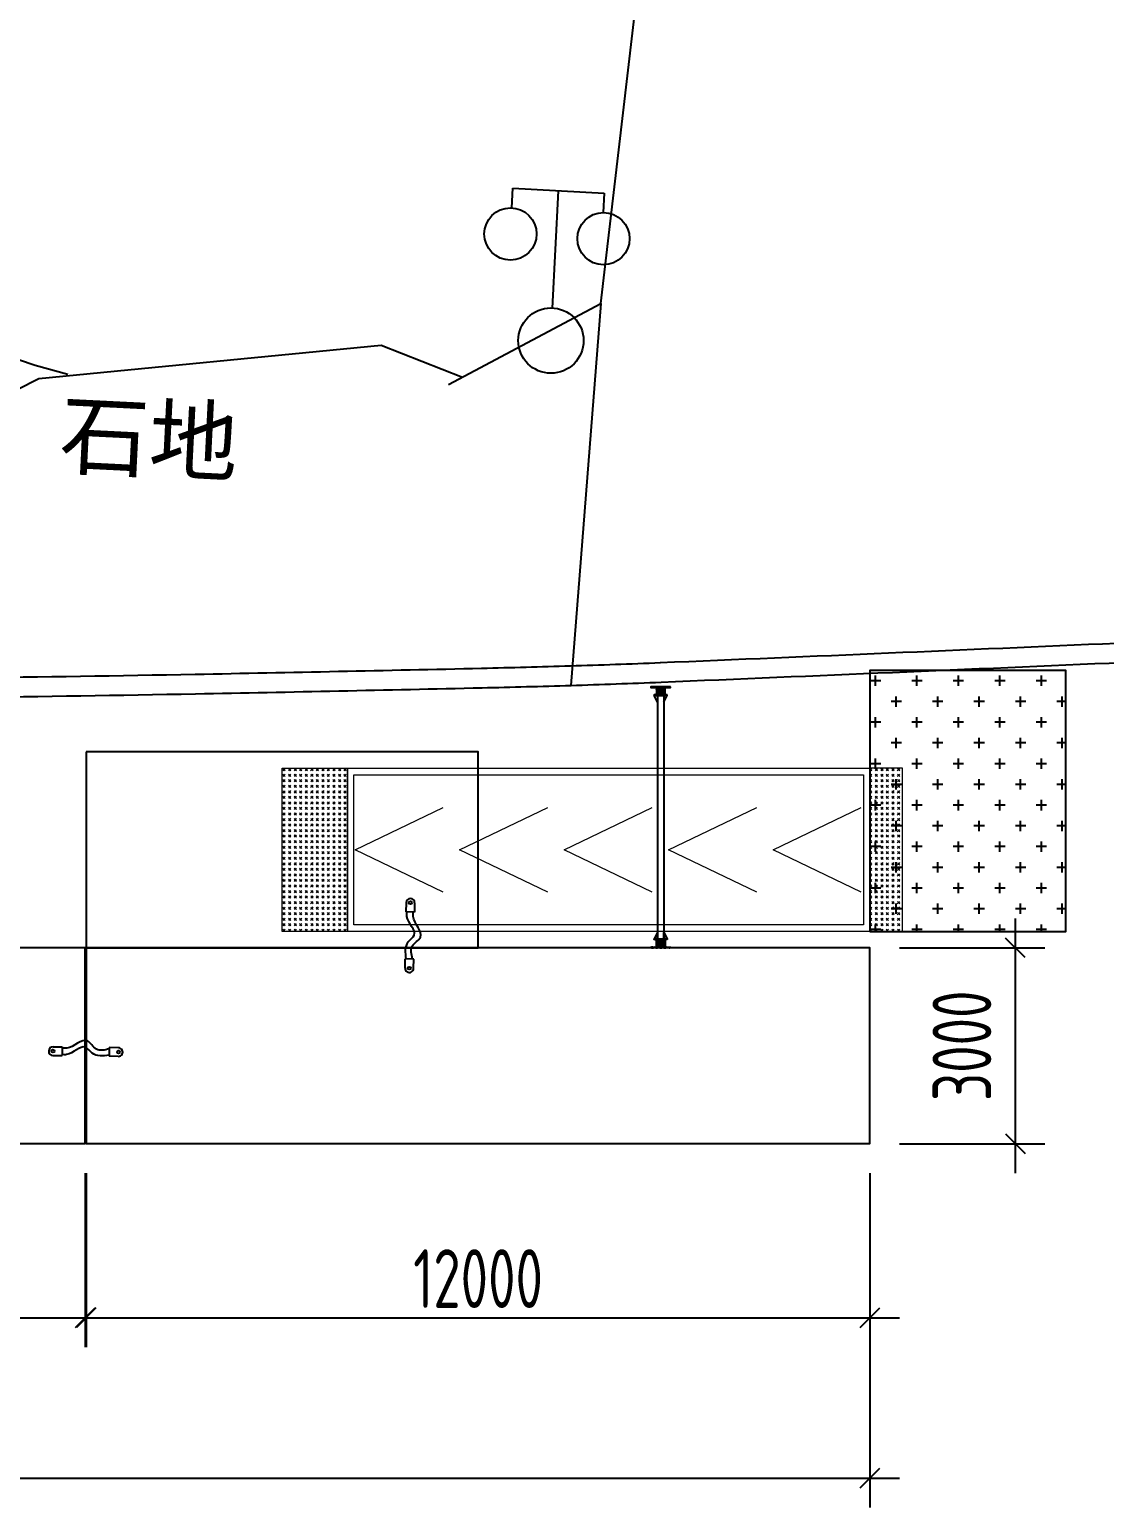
# Model space of a CAD drawing. Header units: millimetres. Extents: x 4 to 2106212, y -117026 to 198097.
# Drawn here: x 1278743 to 1295200, y -85319 to -62681 of the extents above; entities that cross this region are included whole.
import ezdxf
from ezdxf.enums import TextEntityAlignment as Align

# ---------------------------------------------------------------- set-up
doc = ezdxf.new("R2010")
doc.units = ezdxf.units.MM
doc.linetypes.add('CENTER', pattern=[0.6, 0.375, -0.075, 0.075, -0.075])
for name, color, linetype in [('HR-pontoon', 161, 'Continuous'), ('接地线', 7, 'Continuous'), ('粗实线', 7, 'Continuous')]:
    doc.layers.add(name, color=color, linetype=linetype)
doc.layers.add('抱桩器', color=1, linetype='Continuous', lineweight=18)
doc.styles.add('hztxt', font='ros1.shx', dxfattribs={"width": 0.8, "bigfont": 'hztxt.shx'})
doc.styles.add('宋体', font='')
doc.styles.get('宋体').set_extended_font_data('SimSun')
doc.linetypes.add('10422', pattern='A,2,[150,AAA.SHX,S=1,R=0,X=0,Y=1],2,[177,AAA.SHX,S=1,R=0,X=0,Y=0.8],1e-09', length=4)
doc.linetypes.add('444', pattern='A,4.5,[145,AAA.SHX,S=1,R=0,X=0,Y=1],4.5,-0.5,[146,AAA.SHX,S=1,R=0,X=0,Y=0],-0.5', length=10)
doc.dimstyles.new('DIM-300', dxfattribs={"dimscale": 300, "dimtxt": 3, "dimasz": 1, "dimexe": 1.5, "dimexo": 1.5, "dimgap": 0.5, "dimtad": 1, "dimdec": 0, "dimzin": 0, "dimdsep": 46, "dimtxsty": 'hztxt', "dimblk": 'OBLIQUE', "dimcen": 0, "dimdle": 1.5, "dimclrd": 9, "dimclre": 9, "dimclrt": 6, "dimadec": 0, "dimazin": 0, "dimtfac": 1, "dimtdec": 0, "dimtix": 1, "dimtofl": 0, "dimtmove": 2, "dimatfit": 0, "dimfxl": 5, "dimtolj": 1, "dimtzin": 0, "dimarcsym": 0})
pattern_1 = [(225, (43212.285, 45564.743), (4.49012806, -4.49012806), []), (225, (43207.795, 45564.743), (4.49012806, -4.49012806), [7.9375, -1.5875, 0, -1.5875])]
pattern_2 = [(225, (-344287.005, -129412.7357), (4.49012806, -4.49012806), []), (225, (-344291.495, -129412.7357), (4.49012806, -4.49012806), [7.9375, -1.5875, 0, -1.5875])]

# ---------------------------------------------------------------- blocks, each defined once
blk = doc.blocks.new('_Oblique')
at = {"color": 0, "linetype": 'ByBlock', "lineweight": -2}
blk.add_line((-0.5, -0.5), (0.5, 0.5), dxfattribs=at)
blk = doc.blocks.new('*D2033')
at = {"color": 9, "lineweight": -2, "transparency": 16777216}
for p, q in [((1293835, -76297), (1293835, -80197)), ((1292060, -76747), (1294285, -76747)), ((1292060, -79747), (1294285, -79747))]:
    blk.add_line(p, q, dxfattribs=at)
at = {"layer": 'Defpoints', "color": 0, "transparency": 16777216}
for p in [(1291610, -76747), (1291610, -79747), (1293835, -79747)]:
    blk.add_point(p, dxfattribs=at)
at = {"color": 9, "lineweight": -2, "transparency": 16777216, "xscale": 300, "yscale": 300, "zscale": 300}
for p, rotation in [((1293835, -76747), 90), ((1293835, -79747), 270)]:
    blk.add_blockref('_Oblique', p, dxfattribs=dict(at, rotation=rotation))
at = {"color": 6, "transparency": 16777216, "insert": (1293018, -78247), "char_height": 900, "attachment_point": 5, "rotation": 90, "style": 'hztxt'}
blk.add_mtext('\\A1;3000', dxfattribs=at)
blk = doc.blocks.new('*D2039')
at = {"color": 9, "lineweight": -2, "transparency": 16777216}
for p, q in [((1267595, -80197), (1267595, -82864)), ((1279595, -80197), (1279595, -82864)), ((1267145, -82414), (1280045, -82414))]:
    blk.add_line(p, q, dxfattribs=at)
at = {"layer": 'Defpoints', "color": 0, "transparency": 16777216}
for p in [(1267595, -79747), (1279595, -79747), (1279595, -82414)]:
    blk.add_point(p, dxfattribs=at)
at = {"color": 9, "lineweight": -2, "transparency": 16777216, "xscale": 300, "yscale": 300, "zscale": 300, "rotation": 180}
blk.add_blockref('_Oblique', (1267595, -82414), dxfattribs=at)
at = {"color": 9, "lineweight": -2, "transparency": 16777216, "xscale": 300, "yscale": 300, "zscale": 300}
blk.add_blockref('_Oblique', (1279595, -82414), dxfattribs=at)
at = {"color": 6, "transparency": 16777216, "insert": (1273595, -81814), "char_height": 900, "attachment_point": 5, "style": 'hztxt'}
blk.add_mtext('\\A1;12000', dxfattribs=at)
blk = doc.blocks.new('*D2040')
at = {"color": 9, "lineweight": -2, "transparency": 16777216}
for p, q in [((1279610, -80197), (1279610, -82864)), ((1291610, -80197), (1291610, -82864)), ((1279160, -82414), (1292060, -82414))]:
    blk.add_line(p, q, dxfattribs=at)
at = {"layer": 'Defpoints', "color": 0, "transparency": 16777216}
for p in [(1279610, -79747), (1291610, -79747), (1291610, -82414)]:
    blk.add_point(p, dxfattribs=at)
at = {"color": 9, "lineweight": -2, "transparency": 16777216, "xscale": 300, "yscale": 300, "zscale": 300, "rotation": 180}
blk.add_blockref('_Oblique', (1279610, -82414), dxfattribs=at)
at = {"color": 9, "lineweight": -2, "transparency": 16777216, "xscale": 300, "yscale": 300, "zscale": 300}
blk.add_blockref('_Oblique', (1291610, -82414), dxfattribs=at)
at = {"color": 6, "transparency": 16777216, "insert": (1285610, -81814), "char_height": 900, "attachment_point": 5, "style": 'hztxt'}
blk.add_mtext('\\A1;12000', dxfattribs=at)
blk = doc.blocks.new('*U2026')
at = {"layer": '抱桩器'}
h = blk.add_hatch(dxfattribs=at)
h.set_pattern_fill('GOST_GLASS', color=252, scale=10, angle=90)
h.set_pattern_definition([(135, (-669974.417, -109419.865), (5e-15, 84.852814), [50, -70]), (135, (-669974.417, -109398.65), (5e-15, 84.852814), [20, -100]), (135, (-669995.63, -109419.865), (5e-15, 84.852814), [20, -100])])
h.paths.add_polyline_path([(-3750, 1250), (-3750, -1250), (-4750, -1250), (-4750, 1250)])
h = blk.add_hatch(dxfattribs=at)
h.set_pattern_fill('GOST_GLASS', color=252, scale=10, angle=90)
h.set_pattern_definition([(135, (-673974.717, -109419.865), (5e-15, 84.852814), [50, -70]), (135, (-673974.717, -109398.65), (5e-15, 84.852814), [20, -100]), (135, (-673995.93, -109419.865), (5e-15, 84.852814), [20, -100])])
h.paths.add_polyline_path([(4250, 1250), (4250, -1250), (4750, -1250), (4750, 1250)])
at = {"layer": '抱桩器', "color": 252}
for points in [[(-3750, 1250), (-3750, -1250), (-4750, -1250), (-4750, 1250)], [(4250, -1250), (-3750, -1250), (-3750, 1250), (4250, 1250)], [(4150, -1150), (-3650, -1150), (-3650, 1150), (4150, 1150)], [(4250, 1250), (4250, -1250), (4750, -1250), (4750, 1250)]]:
    blk.add_lwpolyline(points, close=True, dxfattribs=at)
for points in [[(-2284, -650), (-3634, 0), (-2284, 650)], [(-684, -650), (-2034, 0), (-684, 650)], [(916, -650), (-434, 0), (916, 650)], [(2516, -650), (1166, 0), (2516, 650)], [(4116, -650), (2766, 0), (4116, 650)]]:
    blk.add_lwpolyline(points, dxfattribs=at)
blk = doc.blocks.new('*U2027')
at = {"color": 0, "linetype": 'ByBlock', "lineweight": -2, "transparency": 16777216}
blk.add_blockref('*U2026', (0, 0), dxfattribs=at)
blk = doc.blocks.new('*D2034')
at = {"color": 9, "lineweight": -2, "transparency": 16777216}
for p, q in [((1221535, -80197), (1221535, -85319)), ((1291610, -80197), (1291610, -85319)), ((1221085, -84869), (1292060, -84869))]:
    blk.add_line(p, q, dxfattribs=at)
at = {"layer": 'Defpoints', "color": 0, "transparency": 16777216}
for p in [(1221535, -79747), (1291610, -79747), (1291610, -84869)]:
    blk.add_point(p, dxfattribs=at)
at = {"color": 9, "lineweight": -2, "transparency": 16777216, "xscale": 300, "yscale": 300, "zscale": 300, "rotation": 180}
blk.add_blockref('_Oblique', (1221535, -84869), dxfattribs=at)
at = {"color": 9, "lineweight": -2, "transparency": 16777216, "xscale": 300, "yscale": 300, "zscale": 300}
blk.add_blockref('_Oblique', (1291610, -84869), dxfattribs=at)
at = {"color": 6, "transparency": 16777216, "insert": (1256572, -84269), "char_height": 900, "attachment_point": 5, "style": 'hztxt'}
blk.add_mtext('\\A1;70075', dxfattribs=at)
blk = doc.blocks.new('*U2030')
h = blk.add_hatch()
h.set_pattern_fill('CROSS', color=252, scale=50, angle=90)
h.set_pattern_definition([(90, (-479955.5, -94961.22), (-317.5, 317.5), [158.75, -476.25]), (180, (-479876.12, -94881.85), (-317.5, -317.5), [158.75, -476.25])])
h.paths.add_polyline_path([(1500, 2000), (-1500, 2000), (-1500, -2000), (1500, -2000)])
at = {"layer": 'HR-pontoon'}
blk.add_lwpolyline([(-1500, -2000), (1500, -2000), (1500, 2000), (-1500, 2000)], close=True, dxfattribs=at)
blk = doc.blocks.new('*U2031')
at = {"color": 0, "linetype": 'ByBlock', "lineweight": -2, "transparency": 16777216}
blk.add_blockref('*U2030', (0, 0), dxfattribs=at)
blk = doc.blocks.new('*U1997')
h = blk.add_hatch()
h.set_pattern_fill('ANSI35', color=4, angle=180)
h.set_pattern_definition(pattern_1)
h.paths.add_polyline_path([(24, -89), (36, -89), (36, -67), (24, -67)])
h.paths.add_polyline_path([(24, -31), (36, -31), (36, 11), (24, 11)])
h.paths.add_polyline_path([(-100, 11), (100, 11), (100, 21), (-100, 21)])
h.paths.add_polyline_path([(-36, -31), (-24, -31), (-24, 11), (-36, 11)])
h.paths.add_polyline_path([(-36, -89), (-24, -89), (-24, -67), (-36, -67)])
h = blk.add_hatch()
h.set_pattern_fill('ANSI35', color=4, angle=180)
h.set_pattern_definition(pattern_2)
h.paths.add_polyline_path([(-129, -116), (-150, -116), (-150, -104), (-129, -104)])
h.paths.add_polyline_path([(111, -116), (-111, -116), (-111, -104), (111, -104)])
h.paths.add_polyline_path([(150, -116), (129, -116), (129, -104), (150, -104)])
h.paths.add_polyline_path([(66, -104), (54, -104), (54, -67), (66, -67)])
h.paths.add_polyline_path([(66, -31), (54, -31), (54, -4), (66, -4)])
h.paths.add_polyline_path([(6, -31), (-6, -31), (-6, -4), (6, -4)])
h.paths.add_polyline_path([(6, -104), (-6, -104), (-6, -67), (6, -67)])
h.paths.add_polyline_path([(-54, -104), (-66, -104), (-66, -67), (-54, -67)])
h.paths.add_polyline_path([(-54, -31), (-66, -31), (-66, -4), (-54, -4)])
at = {"color": 4}
for points in [[(100, 11), (-100, 11), (-100, 21), (100, 21), (100, 11)], [(-36, -89), (-36, 11), (-24, 11), (-24, -89), (-36, -89)], [(24, -89), (24, 11), (36, 11), (36, -89), (24, -89)], [(150, -116), (-150, -116), (-150, -104), (150, -104), (150, -116)], [(-66, -104), (-66, -4), (-54, -4), (-54, -104), (-66, -104)], [(-6, -104), (-6, -4), (6, -4), (6, -104), (-6, -104)], [(54, -104), (54, -4), (66, -4), (66, -104), (54, -104)]]:
    blk.add_lwpolyline(points, dxfattribs=at)
at = {"layer": 'Defpoints', "color": 4}
for points in [[(-100, 21), (-50, 21), (-50, 121), (-100, 21)], [(100, 21), (50, 21), (50, 121), (100, 21)]]:
    blk.add_lwpolyline(points, dxfattribs=at)
at = {"layer": 'Defpoints', "color": 4, "linetype": 'CENTER', "ltscale": 2}
for points in [[(-129, -116), (-111, -116), (-111, -104), (-129, -104)], [(-66, -31), (-54, -31), (-54, -67), (-66, -67)], [(-36, -31), (-24, -31), (-24, -67), (-36, -67)], [(-6, -31), (6, -31), (6, -67), (-6, -67)], [(24, -31), (36, -31), (36, -67), (24, -67)], [(54, -31), (66, -31), (66, -67), (54, -67)], [(129, -116), (111, -116), (111, -104), (129, -104)]]:
    blk.add_lwpolyline(points, close=True, dxfattribs=at)
for points in [[(-120, -99), (-120, -111), (-120, -121)], [(-66, -49), (66, -49)], [(-66, -49), (66, -49)], [(120, -99), (120, -111), (120, -121)]]:
    blk.add_lwpolyline(points, dxfattribs=at)
blk = doc.blocks.new('*U2004')
at = {"layer": '粗实线', "color": 0, "linetype": 'ByBlock', "lineweight": -2, "transparency": 16777216}
blk.add_blockref('*U1997', (0, 0), dxfattribs=at)
blk = doc.blocks.new('*U2005')
h = blk.add_hatch()
h.set_pattern_fill('ANSI35', color=4, angle=180)
h.set_pattern_definition(pattern_1)
h.paths.add_polyline_path([(24, -89), (36, -89), (36, -67), (24, -67)])
h.paths.add_polyline_path([(24, -31), (36, -31), (36, 11), (24, 11)])
h.paths.add_polyline_path([(-100, 11), (100, 11), (100, 21), (-100, 21)])
h.paths.add_polyline_path([(-36, -31), (-24, -31), (-24, 11), (-36, 11)])
h.paths.add_polyline_path([(-36, -89), (-24, -89), (-24, -67), (-36, -67)])
h = blk.add_hatch()
h.set_pattern_fill('ANSI35', color=4, angle=180)
h.set_pattern_definition(pattern_2)
h.paths.add_polyline_path([(-129, -116), (-150, -116), (-150, -104), (-129, -104)])
h.paths.add_polyline_path([(111, -116), (-111, -116), (-111, -104), (111, -104)])
h.paths.add_polyline_path([(150, -116), (129, -116), (129, -104), (150, -104)])
h.paths.add_polyline_path([(66, -104), (54, -104), (54, -67), (66, -67)])
h.paths.add_polyline_path([(66, -31), (54, -31), (54, -4), (66, -4)])
h.paths.add_polyline_path([(6, -31), (-6, -31), (-6, -4), (6, -4)])
h.paths.add_polyline_path([(6, -104), (-6, -104), (-6, -67), (6, -67)])
h.paths.add_polyline_path([(-54, -104), (-66, -104), (-66, -67), (-54, -67)])
h.paths.add_polyline_path([(-54, -31), (-66, -31), (-66, -4), (-54, -4)])
at = {"color": 4}
for points in [[(100, 11), (-100, 11), (-100, 21), (100, 21), (100, 11)], [(-36, -89), (-36, 11), (-24, 11), (-24, -89), (-36, -89)], [(24, -89), (24, 11), (36, 11), (36, -89), (24, -89)], [(150, -116), (-150, -116), (-150, -104), (150, -104), (150, -116)], [(-66, -104), (-66, -4), (-54, -4), (-54, -104), (-66, -104)], [(-6, -104), (-6, -4), (6, -4), (6, -104), (-6, -104)], [(54, -104), (54, -4), (66, -4), (66, -104), (54, -104)]]:
    blk.add_lwpolyline(points, dxfattribs=at)
at = {"layer": 'Defpoints', "color": 4}
for points in [[(-100, 21), (-50, 21), (-50, 121), (-100, 21)], [(100, 21), (50, 21), (50, 121), (100, 21)]]:
    blk.add_lwpolyline(points, dxfattribs=at)
at = {"layer": 'Defpoints', "color": 4, "linetype": 'CENTER', "ltscale": 2}
for points in [[(-129, -116), (-111, -116), (-111, -104), (-129, -104)], [(-66, -31), (-54, -31), (-54, -67), (-66, -67)], [(-36, -31), (-24, -31), (-24, -67), (-36, -67)], [(-6, -31), (6, -31), (6, -67), (-6, -67)], [(24, -31), (36, -31), (36, -67), (24, -67)], [(54, -31), (66, -31), (66, -67), (54, -67)], [(129, -116), (111, -116), (111, -104), (129, -104)]]:
    blk.add_lwpolyline(points, close=True, dxfattribs=at)
for points in [[(-120, -99), (-120, -111), (-120, -121)], [(-66, -49), (66, -49)], [(-66, -49), (66, -49)], [(120, -99), (120, -111), (120, -121)]]:
    blk.add_lwpolyline(points, dxfattribs=at)
blk = doc.blocks.new('*U1996')
at = {"layer": '粗实线', "color": 0, "linetype": 'ByBlock', "lineweight": -2, "transparency": 16777216}
blk.add_blockref('*U2005', (0, 0), dxfattribs=at)
blk = doc.blocks.new('*U1971')
at = {"layer": '粗实线', "color": 4}
for points in [[(-50, 1863), (-50, -1863)], [(50, 1863), (50, -1863)]]:
    blk.add_lwpolyline(points, dxfattribs=at)
at = {"layer": '粗实线', "color": 4, "xscale": -1, "rotation": 179.9999997006857}
blk.add_blockref('*U1996', (0, 1884), dxfattribs=at)
at = {"layer": '粗实线', "color": 4, "rotation": 359.9999997006856}
blk.add_blockref('*U2004', (0, -1884), dxfattribs=at)
blk = doc.blocks.new('*U1972')
at = {"color": 0, "linetype": 'ByBlock', "lineweight": -2, "transparency": 16777216}
blk.add_blockref('*U1971', (0, 0), dxfattribs=at)
blk = doc.blocks.new('jytkjyk')
at = {"layer": '粗实线', "color": 252}
for p, q in [((520395, 136674), (522079, 151097)), ((519031, 138139, 100000), (519046, 138439, 100000)), ((519046, 138439, 100000), (520444, 138367, 100000)), ((519656, 136605, 100000), (519745, 138403, 100000)), ((520444, 138367, 100000), (520429, 138068, 100000)), ((518065, 135433), (520395, 136674)), ((520395, 136674, 13497), (519938, 130825, 13497)), ((511789, 135526), (517030, 136038)), ((517030, 136038), (518275, 135545)), ((506025, 132614), (511789, 135526))]:
    blk.add_line(p, q, dxfattribs=at)
at = {"layer": '粗实线', "color": 252, "linetype": 'Continuous'}
for p, q in [((511226, 135903, 13000), (511737, 135729, 13000)), ((511737, 135729, 13000), (512234, 135590, 13000))]:
    blk.add_line(p, q, dxfattribs=at)
at = {"layer": '粗实线', "color": 252}
for centre, radius in [((519011, 137740, 100000), 400), ((520436, 137668, 100000), 400), ((519631, 136106, 100000), 500)]:
    blk.add_circle(centre, radius, dxfattribs=at)
at = {"layer": '粗实线', "color": 252, "linetype": '444'}
for centre, radius, start, end in [((374450, 3658298), 3530179, 272.3842, 272.497756), ((483543, 1700180), 1569483, 271.1187, 271.278791), ((515194, 282309), 151258, 271.27879, 271.79402), ((515741, 264842), 133783, 271.79402, 272.3842), ((506257, 536984), 406065, 270.62317, 271.1187)]:
    blk.add_arc(centre, radius, start, end, dxfattribs=at)
at = {"layer": '粗实线', "color": 252, "linetype": '10422'}
for centre, radius, start, end in [((374450, 3658298), 3530479, 272.3842, 272.499215), ((515741, 264842), 134083, 271.79402, 272.3842), ((506257, 536984), 406365, 270.62317, 271.1187), ((483543, 1700180), 1569783, 271.1187, 271.278791), ((515194, 282309), 151558, 271.27879, 271.79402)]:
    blk.add_arc(centre, radius, start, end, dxfattribs=at)
blk.add_blockref('*U1972', (521312, 128805))
at = {"layer": '粗实线', "color": 252, "linetype": 'Continuous', "style": '宋体'}
blk.add_text('石地', height=1000, rotation=357.1643, dxfattribs=at).set_placement((513481, 134627, 100000), align=Align.MIDDLE)
blk = doc.blocks.new('agargargarg')
at = {"layer": '接地线', "color": 2, "ltscale": 10}
for p, q in [((-4048, -28), (-2863, -28)), ((-4048, -1133), (-2863, -1133)), ((-2863, -28), (-2863, -1133)), ((4358, -28), (3173, -28)), ((3173, -28), (3173, -1133)), ((4358, -1133), (3173, -1133))]:
    blk.add_line(p, q, dxfattribs=at)
for centre in [(-4048, -581), (4358, -581)]:
    blk.add_circle(centre, 190, dxfattribs=at)
for centre, start, end in [((-4048, -581), 90, 270), ((4358, -581), 270, 90)]:
    blk.add_arc(centre, 553, start, end, dxfattribs=at)
at = {"layer": '接地线', "color": 3, "ltscale": 10}
for points in [[(3173, -186), (1523, -245), (346, 789), (-2293, -186), (-2863, -186)], [(3173, -1005), (989, -766), (106, -30), (-2293, -1005), (-2863, -1005)]]:
    blk.add_spline(points, degree=3, dxfattribs=at)

msp = doc.modelspace()

# ---------------------------------------------------------------- linework, layer by layer
at = {"layer": 'HR-pontoon'}
for points in [[(1279609.7244, -73746.8332), (1279609.7244, -76746.8332), (1285609.7244, -76746.8332), (1285609.7244, -73746.8332)], [(1267594.7244, -76746.8331), (1267594.7244, -79746.8331), (1279594.7244, -79746.8332), (1279594.7244, -76746.8332)], [(1279609.7244, -76746.8332), (1279609.7244, -79746.8332), (1291609.7244, -79746.8332), (1291609.7244, -76746.8332)]]:
    msp.add_lwpolyline(points, close=True, dxfattribs=at)

# ---------------------------------------------------------------- block references
for name, p in [('jytkjyk', (767094.264, -203551.8445)), ('*U2031', (1293109.7567, -74496.8081)), ('*U2027', (1287359.7322, -75246.8331))]:
    msp.add_blockref(name, p)
at = {"layer": '接地线', "xscale": 0.1191317675625, "yscale": 0.1191317675625, "zscale": 0.1191317675625}
for p, rotation in [((1284634.6975, -76540.6202), 269.0948674719818), ((1279584.7631, -78267.0142), 359.0948674719818)]:
    msp.add_blockref('agargargarg', p, dxfattribs=dict(at, rotation=rotation))

# ---------------------------------------------------------------- dimensions: what is measured, and where the dimension line sits
dim = msp.add_linear_dim(base=(1293834.7288, -79746.8329), p1=(1291609.7236, -76746.834), p2=(1291609.7236, -79746.8329), angle=89.9999997, dimstyle='DIM-300')
dim.commit()
dim.dimension.update_dxf_attribs({"geometry": '*D2033', "text_midpoint": (1293018.0121, -78246.8335), "dimtype": 160})
for base, p1, p2, picture, middle in [((1291609.7236, -84869.1895), (1221534.7242, -79746.8331), (1291609.7236, -79746.8329), '*D2034', (1256572.2239, -84269.1895)), ((1279594.7244, -82414.2035), (1267594.7244, -79746.8331), (1279594.7244, -79746.8332), '*D2039', (1273594.7244, -81814.2035)), ((1291609.7236, -82414.2035), (1279609.7244, -79746.8332), (1291609.7236, -79746.8329), '*D2040', (1285609.724, -81814.2035))]:
    dim = msp.add_linear_dim(base=base, p1=p1, p2=p2, dimstyle='DIM-300')
    dim.commit()
    dim.dimension.update_dxf_attribs({"geometry": picture, "text_midpoint": middle})

doc.saveas('drawing.dxf')
